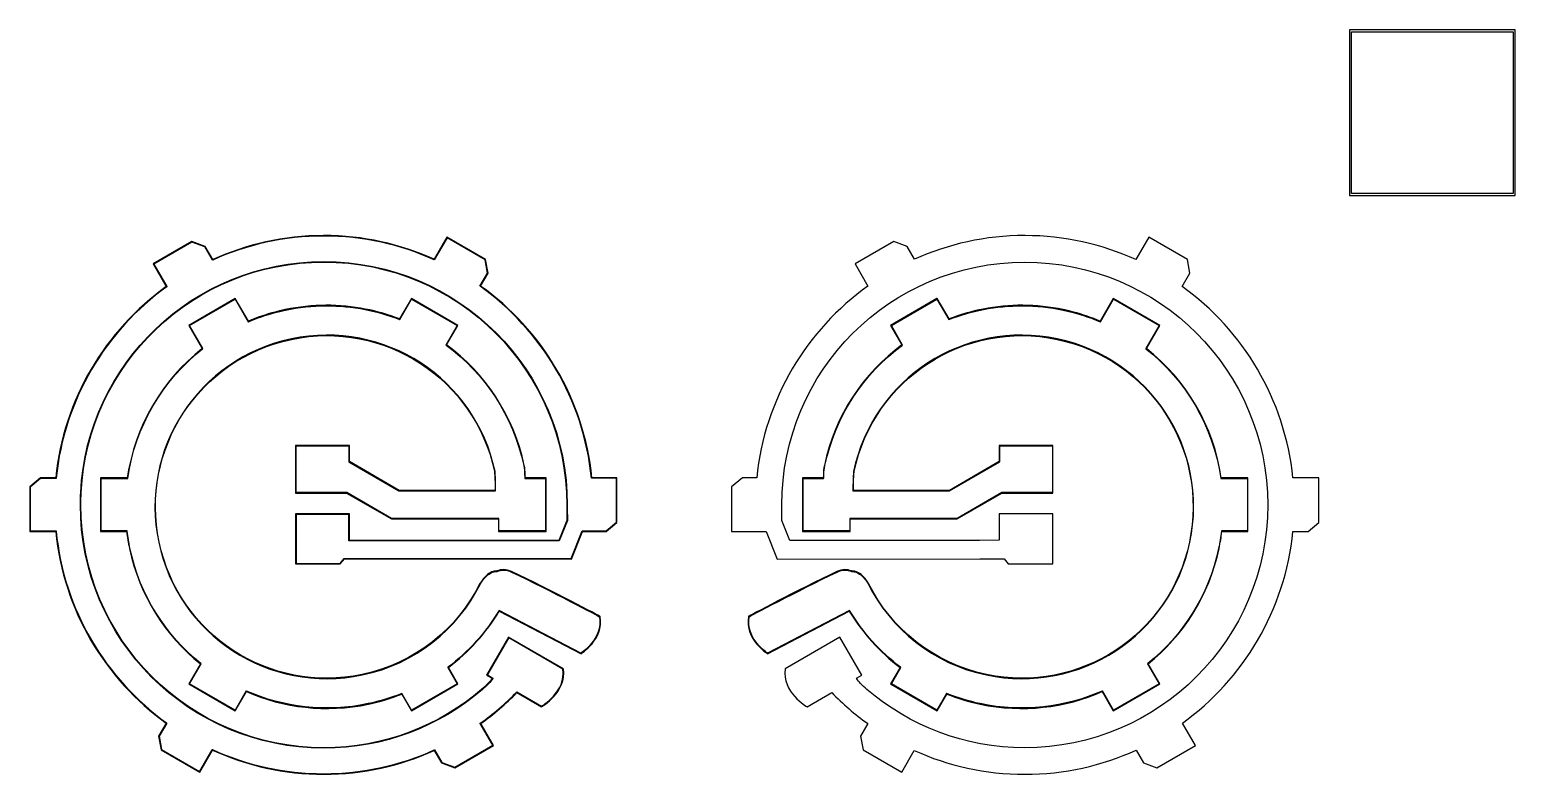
# Model space of a CAD drawing. Extents: x 0.691 to 1.624, y 2.136 to 2.604.
import ezdxf

# ---------------------------------------------------------------- set-up
doc = ezdxf.new("R2010")
doc.units = 0
doc.layers.add('Layer_1', color=7, linetype='CONTINUOUS')

msp = doc.modelspace()

# ---------------------------------------------------------------- linework, layer by layer
at = {"layer": 'Layer_1', "color": 7}
for points in [[(1.520223, 2.604411), (1.520223, 2.60376), (1.520223, 2.500244), (1.62439, 2.500244), (1.62439, 2.604411)], [(1.521505, 2.603129), (1.623108, 2.603129), (1.623108, 2.501506), (1.521505, 2.501506)], [(0.875549, 2.475037)], [(0.875835, 2.474709)], [(0.98462, 2.263855), (0.984661, 2.263855)], [(1.207383, 2.263874), (1.207425, 2.263853)]]:
    msp.add_lwpolyline(points, close=True, dxfattribs=at)
for points in [[(0.875834, 2.475037), (0.875549, 2.475037)], [(0.974386, 2.443298), (0.979024, 2.451335), (0.977458, 2.460063), (0.953166, 2.47408), (0.945129, 2.460144)], [(0.974079, 2.443133), (0.973961, 2.443219), (0.978676, 2.451396), (0.977153, 2.459836), (0.95329, 2.473611), (0.94527, 2.459739), (0.94513, 2.459799)], [(1.316387, 2.475016), (1.316387, 2.475038), (1.316226, 2.475038), (1.316226, 2.475038)], [(1.415181, 2.442971), (1.420004, 2.451315), (1.418437, 2.460041), (1.394144, 2.474058), (1.385989, 2.459922)], [(0.806092, 2.45992), (0.80131, 2.468221), (0.792969, 2.471212), (0.768697, 2.457194), (0.776876, 2.442993)], [(0.806093, 2.459594), (0.805948, 2.459513), (0.801087, 2.467938), (0.793013, 2.470844), (0.769144, 2.457069), (0.777327, 2.442912), (0.777203, 2.442832)], [(1.246925, 2.460143), (1.242291, 2.468201), (1.233947, 2.47121), (1.209654, 2.457193), (1.217691, 2.4433)], [(0.820231, 2.435466), (0.820068, 2.435363), (0.790975, 2.418579), (0.799418, 2.403991)], [(0.799724, 2.40383), (0.799826, 2.403932), (0.791444, 2.418458), (0.820089, 2.434998)], [(0.820089, 2.434998), (0.828308, 2.420776), (0.828451, 2.420838)], [(0.828468, 2.421204), (0.820231, 2.435466)], [(0.848162, 2.427633), (0.84806, 2.427694), (0.845293, 2.426962)], [(0.845378, 2.426636), (0.848043, 2.427328), (0.848145, 2.427287), (0.848186, 2.427308)], [(0.953021, 2.40627), (0.960121, 2.418579), (0.930885, 2.435465), (0.923439, 2.422587)], [(0.923462, 2.422242), (0.923605, 2.422181), (0.93101, 2.434998), (0.959656, 2.418458), (0.952596, 2.40621), (0.952718, 2.406129)], [(1.26119, 2.435466), (1.261047, 2.435363), (1.231954, 2.418579), (1.239054, 2.40629)], [(1.239366, 2.406127), (1.239488, 2.406208), (1.232428, 2.418456), (1.261068, 2.434998)], [(1.261068, 2.434998), (1.268474, 2.42218), (1.268616, 2.422242)], [(1.268635, 2.422588), (1.26119, 2.435466)], [(1.343873, 2.427308), (1.343935, 2.427287), (1.344039, 2.427327), (1.346684, 2.426636)], [(1.346762, 2.426962), (1.344016, 2.427674), (1.343932, 2.427633)], [(1.392661, 2.403992), (1.401084, 2.418579), (1.371848, 2.435445), (1.363628, 2.421184)], [(1.363632, 2.420837), (1.363774, 2.420776), (1.371973, 2.434997), (1.400639, 2.418436), (1.392257, 2.40393), (1.392361, 2.403828)], [(0.983457, 2.31482), (0.923154, 2.31486), (0.891904, 2.333008), (0.891904, 2.34312), (0.858132, 2.34312), (0.858132, 2.313192), (0.890155, 2.313192), (0.918292, 2.296896), (0.985512, 2.296834), (0.985512, 2.288981), (1.01544, 2.288981), (1.01544, 2.322754), (1.0025, 2.322754), (1.002479, 2.323018)], [(1.002137, 2.322978), (1.002198, 2.322409), (1.015097, 2.322409), (1.015097, 2.289328), (0.985861, 2.289328), (0.985861, 2.297181), (0.918397, 2.297222), (0.890259, 2.313538), (0.858481, 2.313538), (0.858481, 2.342794), (0.891562, 2.342794), (0.891562, 2.332805), (0.923056, 2.314535), (0.983786, 2.314474), (0.983786, 2.314637)], [(1.189595, 2.323018), (1.189574, 2.322754), (1.176635, 2.322754), (1.176635, 2.288981), (1.206542, 2.288981), (1.206542, 2.296834), (1.273783, 2.296895), (1.301899, 2.313192), (1.333943, 2.313192), (1.333943, 2.343119), (1.30017, 2.343119), (1.30017, 2.333008), (1.26892, 2.31486), (1.208617, 2.314819)], [(1.208277, 2.314635), (1.208277, 2.314472), (1.269007, 2.314533), (1.300501, 2.332803), (1.300501, 2.342793), (1.333603, 2.342793), (1.333603, 2.313537), (1.301824, 2.313537), (1.273687, 2.29722), (1.206222, 2.297179), (1.206222, 2.289326), (1.176966, 2.289326), (1.176966, 2.322407), (1.189865, 2.322407), (1.189927, 2.322977)], [(0.707438, 2.322754), (0.697835, 2.322754), (0.691081, 2.317017), (0.691081, 2.288981), (0.707418, 2.288981)], [(0.707725, 2.322571), (0.707703, 2.322409), (0.697955, 2.322409), (0.691404, 2.316876), (0.691404, 2.289326), (0.707682, 2.289326), (0.707703, 2.289164)], [(0.75238, 2.322754), (0.735657, 2.322754), (0.735657, 2.288981), (0.752014, 2.288981)], [(0.75232, 2.289165), (0.752299, 2.289328), (0.736003, 2.289328), (0.736003, 2.322409), (0.752665, 2.322409), (0.752686, 2.322551)], [(1.028462, 2.305725), (1.028462, 2.299418), (1.028543, 2.299418), (1.028543, 2.295899), (1.023498, 2.283387), (0.904194, 2.283448), (0.891906, 2.283529), (0.891906, 2.30009), (0.858133, 2.30009), (0.858133, 2.268616), (0.886169, 2.268616), (0.888875, 2.27181), (0.904154, 2.271729), (1.031392, 2.271668), (1.03839, 2.288981), (1.053263, 2.288981), (1.060017, 2.294719), (1.060017, 2.322754), (1.04429, 2.322754)], [(1.028808, 2.305722), (1.028808, 2.299742), (1.028889, 2.299742), (1.028889, 2.295817), (1.023721, 2.28306), (0.904198, 2.283119), (0.891558, 2.283184), (0.891558, 2.299763), (0.858459, 2.299763), (0.858459, 2.26894), (0.886025, 2.26894), (0.888732, 2.272138), (0.904155, 2.272052), (1.031171, 2.271992), (1.038169, 2.289326), (1.053139, 2.289326), (1.05969, 2.294859), (1.05969, 2.322425), (1.043988, 2.322425), (1.043988, 2.322571)], [(1.147809, 2.322754), (1.138814, 2.322754), (1.132037, 2.317016), (1.132037, 2.288981), (1.153687, 2.288981), (1.160685, 2.271648), (1.2879, 2.271729), (1.303183, 2.271809), (1.30589, 2.268596), (1.333925, 2.268596), (1.333925, 2.300092), (1.300168, 2.300092), (1.300168, 2.283507), (1.287863, 2.283447), (1.168576, 2.283383), (1.163533, 2.295877), (1.163533, 2.299397), (1.163619, 2.299397), (1.163619, 2.305706)], [(1.439399, 2.32255), (1.43942, 2.322407), (1.456083, 2.322407), (1.456083, 2.289326), (1.439786, 2.289326), (1.439765, 2.289163)], [(1.440065, 2.288981), (1.456422, 2.288981), (1.456422, 2.322754), (1.439678, 2.322754)], [(1.48468, 2.288981), (1.494246, 2.288981), (1.500996, 2.294698), (1.500996, 2.322732), (1.484664, 2.322732)], [(0.974546, 2.257243), (0.974241, 2.256775), (0.973956, 2.256287)], [(0.974264, 2.256124), (0.974529, 2.256592), (0.974814, 2.25706)], [(1.217272, 2.257058), (1.217251, 2.257058), (1.217556, 2.25659), (1.217821, 2.256122)], [(1.21812, 2.256287), (1.217836, 2.256775), (1.21753, 2.257243)], [(1.037416, 2.212607), (0.986004, 2.239442), (0.985923, 2.23932)], [(0.986104, 2.239013), (1.037455, 2.212219), (1.037536, 2.21226)], [(1.049418, 2.235575), (1.049397, 2.235677), (1.049335, 2.235698)], [(1.142742, 2.235698), (1.142659, 2.235657), (1.142659, 2.235576)], [(1.15454, 2.21226), (1.154624, 2.21222), (1.205954, 2.239014)], [(1.206143, 2.239318), (1.206081, 2.23944), (1.154669, 2.212605)], [(1.026387, 2.202637), (1.026367, 2.202718), (0.991943, 2.222596), (0.978128, 2.19871), (0.981587, 2.196717)], [(1.026019, 2.202536), (0.992064, 2.222146), (0.978596, 2.198833), (0.982078, 2.196819), (0.981992, 2.196674)], [(1.210488, 2.196717), (1.213928, 2.198687), (1.200137, 2.222593), (1.165713, 2.202719), (1.165691, 2.202638)], [(0.798319, 2.205851), (0.790975, 2.193156), (0.820231, 2.17629), (0.827209, 2.188374)], [(0.82719, 2.188721), (0.827068, 2.188783), (0.82011, 2.176738), (0.791444, 2.193279), (0.798728, 2.205913), (0.798626, 2.205994)], [(0.924784, 2.186828), (0.930867, 2.17629), (0.960124, 2.193156), (0.954163, 2.203471)], [(0.953859, 2.203634), (0.953737, 2.203532), (0.959657, 2.193278), (0.930991, 2.176738), (0.924948, 2.187216), (0.924806, 2.187175)], [(1.237916, 2.203471), (1.231955, 2.193156), (1.261191, 2.17629), (1.267294, 2.186829)], [(1.26728, 2.187173), (1.267138, 2.187214), (1.261075, 2.176736), (1.232409, 2.193277), (1.238349, 2.203531), (1.238228, 2.203633)], [(1.364869, 2.188375), (1.371848, 2.17627), (1.401084, 2.193156), (1.393759, 2.205852)], [(1.39346, 2.205993), (1.393338, 2.205911), (1.400642, 2.193277), (1.371976, 2.176737), (1.365018, 2.188781), (1.364896, 2.188719)], [(0.996989, 2.188072), (0.99707, 2.188153), (1.012573, 2.179217)], [(0.997131, 2.187744), (1.012594, 2.178813), (1.012675, 2.178874)], [(1.179401, 2.178851), (1.179488, 2.178813), (1.194948, 2.187744)], [(0.776754, 2.168538), (0.772074, 2.1604), (0.773641, 2.151693), (0.797933, 2.137655), (0.805949, 2.151571)], [(0.777079, 2.168699), (0.777203, 2.168618), (0.772423, 2.160339), (0.773946, 2.151899), (0.797809, 2.138124), (0.805808, 2.151979), (0.805948, 2.151915)], [(0.94527, 2.15171), (0.945415, 2.151775), (0.950012, 2.143797), (0.958092, 2.14089), (0.981954, 2.154665), (0.974058, 2.168333), (0.974181, 2.168435)], [(0.945272, 2.151367), (0.949788, 2.143534), (0.95813, 2.140523), (0.982402, 2.154541), (0.974487, 2.168254)], [(1.217572, 2.168252), (1.213056, 2.160398), (1.214622, 2.151673), (1.238916, 2.137655), (1.246828, 2.15135)], [(1.386107, 2.151549), (1.390769, 2.143512), (1.399091, 2.140524), (1.423384, 2.154542), (1.415304, 2.168559)]]:
    msp.add_lwpolyline(points, dxfattribs=at)
for points in [[(0.87557, 2.475016), (0.850798, 2.474976), (0.827299, 2.469545), (0.806092, 2.45992)], [(0.875835, 2.474709), (0.850959, 2.474709), (0.827371, 2.469274), (0.806093, 2.459594)], [(0.945129, 2.460144), (0.923964, 2.469672), (0.900525, 2.475037), (0.875834, 2.475037)], [(0.94513, 2.459799), (0.92397, 2.469346), (0.900529, 2.474709), (0.875835, 2.474709)], [(1.316226, 2.475038), (1.291535, 2.475038), (1.268091, 2.469672), (1.246925, 2.460143)], [(1.385989, 2.459922), (1.364748, 2.469562), (1.341198, 2.474992), (1.316387, 2.475016)], [(0.723104, 2.313597), (0.727194, 2.394494), (0.79391, 2.458679), (0.875835, 2.458679)], [(0.723429, 2.313579), (0.72751, 2.394301), (0.794083, 2.458354), (0.875834, 2.458354)], [(0.875834, 2.458354), (0.960221, 2.458354), (1.028462, 2.390113), (1.028462, 2.305725)], [(0.875835, 2.458679), (0.960402, 2.458679), (1.028808, 2.39029), (1.028808, 2.305722)], [(1.163619, 2.305706), (1.163617, 2.390094), (1.231838, 2.458334), (1.316226, 2.458334)], [(1.316226, 2.458334), (1.400614, 2.458334), (1.468833, 2.390094), (1.468833, 2.305706)], [(0.776876, 2.442993), (0.738641, 2.415356), (0.712393, 2.372178), (0.707438, 2.322754)], [(0.777203, 2.442832), (0.738929, 2.415221), (0.712633, 2.372024), (0.707725, 2.322571)], [(1.043988, 2.322571), (1.039061, 2.372202), (1.012582, 2.415536), (0.974079, 2.443133)], [(1.04429, 2.322754), (1.039323, 2.372367), (1.012856, 2.41567), (0.974386, 2.443298)], [(1.217691, 2.4433), (1.179226, 2.415676), (1.152783, 2.372357), (1.147809, 2.322754)], [(1.484664, 2.322732), (1.479715, 2.372169), (1.453425, 2.41533), (1.415181, 2.442971)], [(0.828451, 2.420838), (0.833887, 2.423137), (0.839525, 2.425091), (0.845378, 2.426636)], [(0.845293, 2.426962), (0.839482, 2.425427), (0.83387, 2.42348), (0.828468, 2.421204)], [(0.851641, 2.428467), (0.850462, 2.428218), (0.849318, 2.427911), (0.848162, 2.427633)], [(0.848186, 2.427308), (0.849359, 2.42759), (0.850523, 2.427893), (0.851705, 2.428142)], [(0.901914, 2.428853), (0.885761, 2.432014), (0.868734, 2.432065), (0.851641, 2.428467)], [(0.851705, 2.428142), (0.868754, 2.431731), (0.885746, 2.431681), (0.901856, 2.428529)], [(0.901856, 2.428529), (0.90927, 2.427078), (0.916497, 2.424958), (0.923462, 2.422242)], [(0.923439, 2.422587), (0.916498, 2.425284), (0.9093, 2.427408), (0.901914, 2.428853)], [(1.268616, 2.422242), (1.275584, 2.424958), (1.282806, 2.427077), (1.290223, 2.428528)], [(1.29016, 2.428854), (1.282772, 2.427408), (1.275579, 2.425286), (1.268635, 2.422588)], [(1.340433, 2.428467), (1.32334, 2.432066), (1.306313, 2.432014), (1.29016, 2.428854)], [(1.290223, 2.428528), (1.306332, 2.431681), (1.323324, 2.431731), (1.340373, 2.428142)], [(1.340373, 2.428142), (1.341556, 2.427893), (1.3427, 2.427589), (1.343873, 2.427308)], [(1.343932, 2.427633), (1.34277, 2.427913), (1.341619, 2.428218), (1.340433, 2.428467)], [(1.346684, 2.426636), (1.352537, 2.42509), (1.358193, 2.423137), (1.363632, 2.420837)], [(1.363628, 2.421184), (1.358212, 2.423468), (1.352589, 2.425423), (1.346762, 2.426962)], [(0.983399, 2.326701), (0.971092, 2.38516), (0.913971, 2.422423), (0.85551, 2.410116)], [(0.855568, 2.40979), (0.913853, 2.422061), (0.9708, 2.384924), (0.983071, 2.32664)], [(1.336575, 2.410114), (1.278115, 2.422422), (1.220973, 2.385158), (1.208666, 2.326699)], [(1.208985, 2.32664), (1.221256, 2.384923), (1.278223, 2.422061), (1.336508, 2.40979)], [(0.85551, 2.410116), (0.79705, 2.397808), (0.759809, 2.340687), (0.772116, 2.282227)], [(0.772438, 2.282288), (0.760168, 2.340573), (0.797284, 2.39752), (0.855568, 2.40979)], [(1.336508, 2.40979), (1.394792, 2.39752), (1.431908, 2.340572), (1.419638, 2.282288)], [(1.419969, 2.282225), (1.432277, 2.340685), (1.395035, 2.397807), (1.336575, 2.410114)], [(0.799418, 2.403991), (0.774122, 2.384022), (0.757099, 2.354912), (0.75238, 2.322754)], [(0.752686, 2.322551), (0.757369, 2.354732), (0.774393, 2.38388), (0.799724, 2.40383)], [(0.952718, 2.406129), (0.976833, 2.388368), (0.994783, 2.362054), (1.001424, 2.330506)], [(1.001747, 2.330566), (0.995101, 2.362135), (0.977128, 2.388465), (0.953021, 2.40627)], [(1.239054, 2.40629), (1.214936, 2.388485), (1.196976, 2.362144), (1.190328, 2.330566)], [(1.19066, 2.330504), (1.197301, 2.362051), (1.215253, 2.388367), (1.239366, 2.406127)], [(1.392361, 2.403828), (1.417691, 2.383878), (1.434716, 2.354729), (1.439399, 2.32255)], [(1.439678, 2.322754), (1.434959, 2.354911), (1.417955, 2.384023), (1.392661, 2.403992)], [(0.983071, 2.32664), (0.98307, 2.326645), (0.983098, 2.32653), (0.983111, 2.326355)], [(0.983111, 2.326355), (0.983125, 2.326181), (0.983133, 2.32594), (0.983152, 2.325643)], [(0.983152, 2.325643), (0.983191, 2.32505), (0.98325, 2.324216), (0.983294, 2.323263)], [(0.98344, 2.326376), (0.983425, 2.326552), (0.983413, 2.326632), (0.983399, 2.326701)], [(0.983501, 2.325664), (0.983483, 2.325961), (0.983454, 2.326199), (0.98344, 2.326376)], [(0.983623, 2.323283), (0.983579, 2.324238), (0.98354, 2.325068), (0.983501, 2.325664)], [(1.001424, 2.330506), (1.001892, 2.328285), (1.002023, 2.326596), (1.002014, 2.325542)], [(1.002357, 2.325541), (1.002366, 2.326629), (1.002219, 2.328326), (1.001747, 2.330566)], [(1.002014, 2.325542), (1.002007, 2.324476), (1.001958, 2.324633), (1.002137, 2.322978)], [(1.002479, 2.323018), (1.002301, 2.32467), (1.00235, 2.324465), (1.002357, 2.325541)], [(1.189717, 2.325541), (1.189725, 2.324465), (1.189769, 2.32467), (1.189595, 2.323018)], [(1.190328, 2.330566), (1.189856, 2.328325), (1.18971, 2.326628), (1.189717, 2.325541)], [(1.189927, 2.322977), (1.190103, 2.324632), (1.190058, 2.324474), (1.190049, 2.32554)], [(1.190049, 2.32554), (1.190042, 2.326595), (1.190192, 2.328284), (1.19066, 2.330504)], [(1.208582, 2.325662), (1.208541, 2.325066), (1.208509, 2.324236), (1.208461, 2.323281)], [(1.208645, 2.326374), (1.208634, 2.326197), (1.208603, 2.32596), (1.208582, 2.325662)], [(1.208666, 2.326699), (1.208655, 2.326631), (1.208659, 2.326551), (1.208645, 2.326374)], [(1.20878, 2.323263), (1.208822, 2.324215), (1.208884, 2.32505), (1.208923, 2.325643)], [(1.208923, 2.325643), (1.208943, 2.32594), (1.208954, 2.326181), (1.208964, 2.326355)], [(1.208964, 2.326355), (1.208975, 2.326529), (1.208985, 2.326644), (1.208985, 2.32664)], [(0.983294, 2.323263), (0.983384, 2.321358), (0.983454, 2.318922), (0.983457, 2.31661)], [(0.983457, 2.31661), (0.983458, 2.315991), (0.98346, 2.315417), (0.983457, 2.31482)], [(0.983807, 2.31661), (0.983803, 2.318929), (0.983713, 2.321374), (0.983623, 2.323283)], [(0.983786, 2.314637), (0.983789, 2.315305), (0.983808, 2.315926), (0.983807, 2.31661)], [(1.208277, 2.316608), (1.208277, 2.315924), (1.208274, 2.315303), (1.208277, 2.314635)], [(1.208461, 2.323281), (1.208367, 2.321373), (1.208281, 2.318927), (1.208277, 2.316608)], [(1.208597, 2.31661), (1.208601, 2.318921), (1.20869, 2.321358), (1.20878, 2.323263)], [(1.208617, 2.314819), (1.208615, 2.315417), (1.208597, 2.31599), (1.208597, 2.31661)], [(0.722899, 2.305722), (0.722899, 2.308365), (0.722967, 2.310987), (0.723104, 2.313597)], [(0.875835, 2.152792), (0.791267, 2.152792), (0.722899, 2.221155), (0.722899, 2.305722)], [(0.723225, 2.305725), (0.723225, 2.308363), (0.723292, 2.310975), (0.723429, 2.313579)], [(0.875834, 2.153117), (0.791445, 2.153117), (0.723225, 2.221338), (0.723225, 2.305725)], [(1.468833, 2.305706), (1.468833, 2.221318), (1.400614, 2.153115), (1.316226, 2.153115)], [(0.707418, 2.288981), (0.712294, 2.23949), (0.738512, 2.196233), (0.776754, 2.168538)], [(0.707703, 2.289164), (0.712532, 2.239644), (0.738798, 2.196367), (0.777079, 2.168699)], [(0.752014, 2.288981), (0.752451, 2.285446), (0.752996, 2.28191), (0.753743, 2.278361)], [(0.75407, 2.278423), (0.753315, 2.282008), (0.752758, 2.285591), (0.75232, 2.289165)], [(1.415304, 2.168559), (1.453548, 2.196258), (1.47981, 2.239483), (1.48468, 2.288981)], [(1.439765, 2.289163), (1.439327, 2.285589), (1.438751, 2.282007), (1.437995, 2.278421)], [(1.438315, 2.278361), (1.439063, 2.28191), (1.439628, 2.285447), (1.440065, 2.288981)], [(0.753743, 2.278361), (0.760003, 2.248627), (0.776305, 2.223548), (0.798319, 2.205851)], [(0.798626, 2.205994), (0.776612, 2.22365), (0.760324, 2.248716), (0.75407, 2.278423)], [(0.772116, 2.282227), (0.784423, 2.223767), (0.841525, 2.186525), (0.899985, 2.198832)], [(0.899921, 2.199158), (0.841636, 2.186888), (0.784709, 2.224004), (0.772438, 2.282288)], [(1.292101, 2.198831), (1.350561, 2.186523), (1.407662, 2.223765), (1.419969, 2.282225)], [(1.419638, 2.282288), (1.407367, 2.224003), (1.35044, 2.186887), (1.292156, 2.199158)], [(1.437995, 2.278421), (1.431741, 2.248714), (1.415474, 2.223649), (1.39346, 2.205993)], [(1.393759, 2.205852), (1.415774, 2.223549), (1.432055, 2.248627), (1.438315, 2.278361)], [(0.97949, 2.262553), (0.977238, 2.261003), (0.976121, 2.25947), (0.974546, 2.257243)], [(0.974814, 2.25706), (0.976388, 2.259285), (0.977466, 2.260767), (0.979676, 2.262289)], [(0.984556, 2.264181), (0.982083, 2.264189), (0.980509, 2.263254), (0.97949, 2.262553)], [(0.979676, 2.262289), (0.980691, 2.262987), (0.982179, 2.263886), (0.98462, 2.263855)], [(0.993833, 2.263835), (0.990437, 2.265451), (0.98731, 2.26531), (0.984556, 2.264181)], [(0.984681, 2.263876), (0.987363, 2.264975), (0.990376, 2.265109), (0.993694, 2.26353)], [(0.993694, 2.26353), (1.018429, 2.25176), (1.048957, 2.235536), (1.049073, 2.235474)], [(1.049335, 2.235698), (1.049335, 2.235698), (1.018627, 2.252037), (0.993833, 2.263835)], [(1.198223, 2.263835), (1.17343, 2.252037), (1.142742, 2.235698), (1.142742, 2.235698)], [(1.143011, 2.235473), (1.143128, 2.235534), (1.173635, 2.251759), (1.19837, 2.263528)], [(1.207439, 2.264181), (1.204698, 2.265289), (1.201597, 2.26544), (1.198223, 2.263835)], [(1.19837, 2.263528), (1.201688, 2.265108), (1.204701, 2.264973), (1.207383, 2.263874)], [(1.212587, 2.262553), (1.211556, 2.263262), (1.209965, 2.264217), (1.207439, 2.264181)], [(1.207445, 2.263853), (1.209886, 2.263889), (1.211394, 2.262986), (1.21241, 2.262287)], [(1.21241, 2.262287), (1.21462, 2.260765), (1.215698, 2.259284), (1.217272, 2.257058)], [(1.21753, 2.257243), (1.215955, 2.25947), (1.214839, 2.261003), (1.212587, 2.262553)], [(0.973956, 2.256287), (0.959759, 2.227986), (0.933365, 2.206199), (0.899921, 2.199158)], [(0.899985, 2.198832), (0.93353, 2.205895), (0.960024, 2.227737), (0.974264, 2.256124)], [(1.217821, 2.256122), (1.232061, 2.227735), (1.258555, 2.205893), (1.292101, 2.198831)], [(1.292156, 2.199158), (1.258711, 2.206199), (1.232317, 2.227986), (1.21812, 2.256287)], [(0.985923, 2.23932), (0.977647, 2.225582), (0.966801, 2.213427), (0.953859, 2.203634)], [(0.954163, 2.203471), (0.967045, 2.213241), (0.977842, 2.225337), (0.986104, 2.239013)], [(1.049073, 2.235474), (1.051294, 2.221298), (1.037547, 2.212688), (1.037416, 2.212607)], [(1.037536, 2.21226), (1.037536, 2.21226), (1.05175, 2.221054), (1.049418, 2.235575)], [(1.142659, 2.235576), (1.140326, 2.221055), (1.15454, 2.21226), (1.15454, 2.21226)], [(1.154669, 2.212605), (1.154538, 2.212687), (1.14079, 2.221297), (1.143011, 2.235473)], [(1.205954, 2.239014), (1.214216, 2.225337), (1.225033, 2.213242), (1.237916, 2.203471)], [(1.238228, 2.203633), (1.225285, 2.213425), (1.214419, 2.22558), (1.206143, 2.239318)], [(1.020386, 2.185303), (1.024101, 2.189425), (1.027555, 2.19537), (1.026387, 2.202637)], [(1.165691, 2.202638), (1.164524, 2.195371), (1.167956, 2.189427), (1.171672, 2.185305)], [(0.981587, 2.196717), (0.980101, 2.194358), (0.978311, 2.192561), (0.975016, 2.189738)], [(0.981992, 2.196674), (0.980467, 2.194211), (0.978604, 2.192351), (0.975242, 2.189472)], [(1.020141, 2.185526), (1.023806, 2.189591), (1.02713, 2.195433), (1.026019, 2.202536)], [(1.217061, 2.189735), (1.213765, 2.192558), (1.211974, 2.194358), (1.210488, 2.196717)], [(0.90379, 2.180807), (0.877055, 2.175179), (0.850486, 2.17851), (0.82719, 2.188721)], [(0.827209, 2.188374), (0.850534, 2.178183), (0.877097, 2.174849), (0.903849, 2.180481)], [(0.975016, 2.189738), (0.948341, 2.166893), (0.913748, 2.153117), (0.875834, 2.153117)], [(0.975242, 2.189472), (0.948509, 2.166577), (0.91383, 2.152792), (0.875835, 2.152792)], [(0.924806, 2.187175), (0.918103, 2.184491), (0.911093, 2.182345), (0.90379, 2.180807)], [(0.903849, 2.180481), (0.911123, 2.182012), (0.918104, 2.184162), (0.924784, 2.186828)], [(0.974181, 2.168435), (0.982357, 2.174307), (0.989995, 2.180872), (0.996989, 2.188072)], [(0.974487, 2.168254), (0.982594, 2.174087), (0.990185, 2.180604), (0.997131, 2.187744)], [(1.012573, 2.179217), (1.01264, 2.179256), (1.016496, 2.181482), (1.020141, 2.185526)], [(1.012675, 2.178874), (1.012675, 2.178874), (1.01667, 2.181182), (1.020386, 2.185303)], [(1.171672, 2.185305), (1.175387, 2.181184), (1.179401, 2.178851), (1.179401, 2.178851)], [(1.194948, 2.187744), (1.201894, 2.180604), (1.209465, 2.174086), (1.217572, 2.168252)], [(1.316226, 2.153115), (1.278312, 2.153115), (1.243736, 2.16689), (1.217061, 2.189735)], [(1.288297, 2.180805), (1.280993, 2.182343), (1.273984, 2.184489), (1.26728, 2.187173)], [(1.267294, 2.186829), (1.273969, 2.184166), (1.280962, 2.182011), (1.288229, 2.180481)], [(1.288229, 2.180481), (1.314981, 2.17485), (1.341546, 2.178184), (1.364869, 2.188375)], [(1.364896, 2.188719), (1.341601, 2.178509), (1.31503, 2.175177), (1.288297, 2.180805)], [(0.805948, 2.151915), (0.827261, 2.142196), (0.850907, 2.13674), (0.875835, 2.13674)], [(0.805949, 2.151571), (0.827269, 2.141871), (0.850909, 2.136414), (0.875834, 2.136414)], [(0.875834, 2.136414), (0.900577, 2.136414), (0.924072, 2.141796), (0.945272, 2.151367)], [(0.875835, 2.13674), (0.900582, 2.13674), (0.924076, 2.14212), (0.94527, 2.15171)], [(1.246828, 2.15135), (1.268021, 2.141787), (1.291494, 2.136396), (1.316226, 2.136396)], [(1.316226, 2.136396), (1.341142, 2.136396), (1.364792, 2.141855), (1.386107, 2.151549)]]:
    msp.add_open_spline(points, degree=3, dxfattribs=at)

doc.saveas('drawing.dxf')
